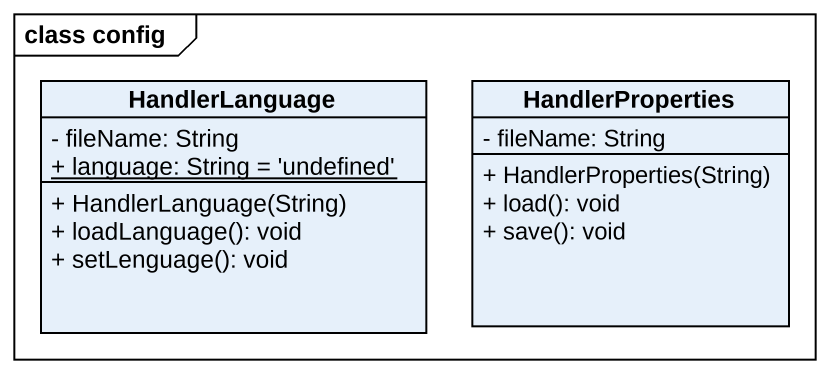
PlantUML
@startuml
mainframe class config
hide circle
hide empty members
skinparam classAttributeIconSize 0
class HandlerLanguage {
  - fileName: String
  {static} + language: String = 'undefined'
  + HandlerLanguage(String)
  + loadLanguage(): void
  + setLenguage(): void
}
class HandlerProperties {
  - fileName: String
  + HandlerProperties(String)
  + load(): void
  + save(): void
}
@enduml
